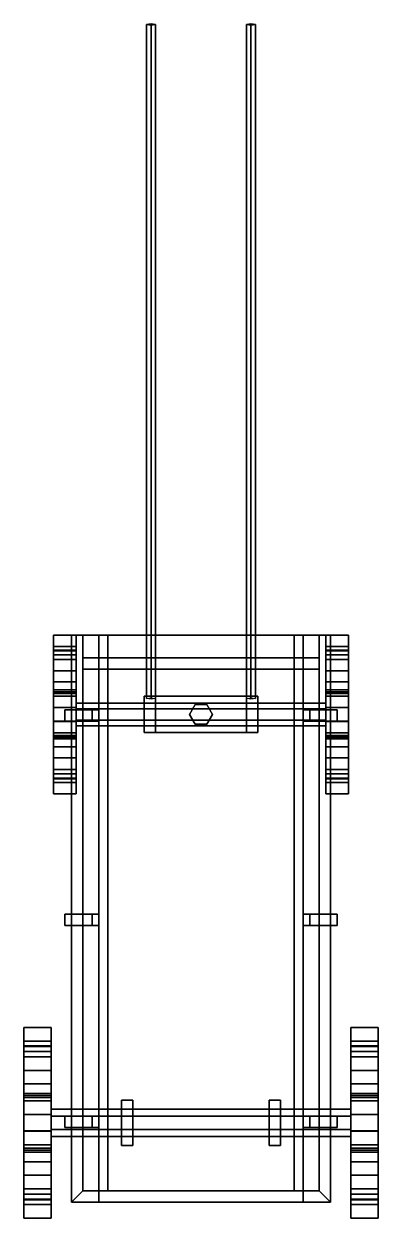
# Model space of a CAD drawing. Header units: millimetres. Extents: x -0.78 to 3, y -1.32 to 8.
# Drawn here: x -0.78 to 0.78, y -1.32 to 3.94 of the extents above; entities that cross this region are included whole.
import ezdxf

# ---------------------------------------------------------------- set-up
doc = ezdxf.new("R2010")
doc.units = ezdxf.units.MM
doc.layers.add('wheels', color=2, linetype='Continuous')

msp = doc.modelspace()

# ---------------------------------------------------------------- linework, layer by layer
for points in [[(-0.22, 3.9436, 0.0223), (-0.24, 3.9408, 0.0025), (-0.24, 0.97, 0.42), (-0.22, 0.9728, 0.4398)], [(-0.2, 3.9408, 0.0025), (-0.22, 3.938, -0.0173), (-0.24, 3.9408, 0.0025), (-0.22, 3.9436, 0.0223)], [(-0.24, 3.9408, 0.0025), (-0.22, 3.938, -0.0173), (-0.22, 0.9672, 0.4002), (-0.24, 0.97, 0.42)], [(-0.2, 3.9408, 0.0025), (-0.22, 3.9436, 0.0223), (-0.22, 0.9728, 0.4398), (-0.2, 0.97, 0.42)], [(-0.22, 3.938, -0.0173), (-0.2, 3.9408, 0.0025), (-0.2, 0.97, 0.42), (-0.22, 0.9672, 0.4002)], [(0.24, 3.9408, 0.0025), (0.22, 3.938, -0.0173), (0.2, 3.9408, 0.0025), (0.22, 3.9436, 0.0223)], [(0.22, 3.9436, 0.0223), (0.2, 3.9408, 0.0025), (0.2, 0.97, 0.42), (0.22, 0.9728, 0.4398)], [(0.2, 3.9408, 0.0025), (0.22, 3.938, -0.0173), (0.22, 0.9672, 0.4002), (0.2, 0.97, 0.42)], [(0.24, 3.9408, 0.0025), (0.22, 3.9436, 0.0223), (0.22, 0.9728, 0.4398), (0.24, 0.97, 0.42)], [(0.22, 3.938, -0.0173), (0.24, 3.9408, 0.0025), (0.24, 0.97, 0.42), (0.22, 0.9672, 0.4002)], [(-0.57, 1.25, 1), (-0.52, 1.25, 1), (-0.41, 1.25, 0.55), (-0.45, 1.25, 0.5)], [(-0.45, 1.25, 0.5), (-0.45, -1.25, 0.5), (-0.57, -1.25, 1), (-0.57, 1.25, 1)], [(-0.57, -1.25, 1), (-0.52, -1.2, 1), (-0.52, 1.25, 1), (-0.57, 1.25, 1)], [(-0.52, 1.25, 1), (-0.52, -1.2, 1), (-0.41, -1.2, 0.55), (-0.41, 1.25, 0.55)], [(0.41, 1.25, 0.55), (0.45, 1.25, 0.5), (-0.45, 1.25, 0.5), (-0.41, 1.25, 0.55)], [(0.45, 1.25, 0.5), (0.45, -1.25, 0.5), (-0.45, -1.25, 0.5), (-0.45, 1.25, 0.5)], [(-0.41, 1.25, 0.55), (-0.41, -1.2, 0.55), (0.41, -1.2, 0.55), (0.41, 1.25, 0.55)], [(0.52, 1.25, 1), (0.57, 1.25, 1), (0.45, 1.25, 0.5), (0.41, 1.25, 0.55)], [(0.41, 1.25, 0.55), (0.41, -1.2, 0.55), (0.52, -1.2, 1), (0.52, 1.25, 1)], [(0.57, 1.25, 1), (0.57, -1.25, 1), (0.45, -1.25, 0.5), (0.45, 1.25, 0.5)], [(0.52, -1.2, 1), (0.57, -1.25, 1), (0.57, 1.25, 1), (0.52, 1.25, 1)], [(-0.52, 1.15, 1), (-0.52, 1.1, 1), (0.52, 1.1, 1), (0.52, 1.15, 1)], [(0.52, 1.15, 1), (0.41, 1.15, 0.55), (-0.41, 1.15, 0.55), (-0.52, 1.15, 1)], [(-0.52, 1.1, 1), (-0.41, 1.1, 0.55), (0.41, 1.1, 0.55), (0.52, 1.1, 1)], [(-0.2, 0.98, 0.4), (-0.2, 0.98, 0.27), (-0.25, 0.98, 0.27), (-0.25, 0.98, 0.45)], [(-0.25, 0.98, 0.27), (-0.25, 0.82, 0.27), (-0.25, 0.82, 0.45), (-0.25, 0.98, 0.45)], [(-0.2, 0.98, 0.27), (-0.2, 0.82, 0.27), (-0.25, 0.82, 0.27), (-0.25, 0.98, 0.27)], [(-0.25, 0.82, 0.45), (0.25, 0.82, 0.45), (0.25, 0.98, 0.45), (-0.25, 0.98, 0.45)], [(-0.25, 0.98, 0.45), (0.25, 0.98, 0.45), (0.2, 0.98, 0.4), (-0.2, 0.98, 0.4)], [(-0.2, 0.82, 0.4), (-0.2, 0.82, 0.27), (-0.2, 0.98, 0.27), (-0.2, 0.98, 0.4)], [(0.2, 0.98, 0.4), (0.2, 0.82, 0.4), (-0.2, 0.82, 0.4), (-0.2, 0.98, 0.4)], [(0.2, 0.98, 0.27), (0.2, 0.82, 0.27), (0.2, 0.82, 0.4), (0.2, 0.98, 0.4)], [(0.25, 0.98, 0.45), (0.25, 0.98, 0.27), (0.2, 0.98, 0.27), (0.2, 0.98, 0.4)], [(0.25, 0.98, 0.27), (0.25, 0.82, 0.27), (0.2, 0.82, 0.27), (0.2, 0.98, 0.27)], [(0.25, 0.82, 0.45), (0.25, 0.82, 0.27), (0.25, 0.98, 0.27), (0.25, 0.98, 0.45)], [(-0.57, 0.92, 1), (-0.45, 0.92, 0.5), (-0.48, 0.92, 0.5), (-0.6, 0.92, 1)], [(-0.48, 0.92, 0.5), (-0.48, 0.87, 0.5), (-0.6, 0.87, 1), (-0.6, 0.92, 1)], [(-0.6, 0.92, 1), (-0.6, 0.87, 1), (-0.57, 0.87, 1), (-0.57, 0.92, 1)], [(-0.45, 0.92, 0.5), (-0.45, 0.87, 0.5), (-0.48, 0.87, 0.5), (-0.48, 0.92, 0.5)], [(-0.025, 0.9433, 0.45), (-0.05, 0.9, 0.45), (-0.05, 0.9, 0.5), (-0.025, 0.9433, 0.5)], [(-0.05, 0.9, 0.45), (-0.025, 0.8567, 0.45), (-0.025, 0.8567, 0.5), (-0.05, 0.9, 0.5)], [(0.025, 0.9433, 0.45), (-0.025, 0.9433, 0.45), (-0.025, 0.9433, 0.5), (0.025, 0.9433, 0.5)], [(0.05, 0.9, 0.45), (0.025, 0.9433, 0.45), (0.025, 0.9433, 0.5), (0.05, 0.9, 0.5)], [(0.025, 0.8567, 0.45), (0.05, 0.9, 0.45), (0.05, 0.9, 0.5), (0.025, 0.8567, 0.5)], [(0.6, 0.92, 1), (0.48, 0.92, 0.5), (0.45, 0.92, 0.5), (0.57, 0.92, 1)], [(0.48, 0.92, 0.5), (0.48, 0.87, 0.5), (0.45, 0.87, 0.5), (0.45, 0.92, 0.5)], [(0.6, 0.87, 1), (0.48, 0.87, 0.5), (0.48, 0.92, 0.5), (0.6, 0.92, 1)], [(0.57, 0.92, 1), (0.57, 0.87, 1), (0.6, 0.87, 1), (0.6, 0.92, 1)], [(-0.6, 0.87, 1), (-0.48, 0.87, 0.5), (-0.45, 0.87, 0.5), (-0.57, 0.87, 1)], [(-0.025, 0.8567, 0.45), (0.025, 0.8567, 0.45), (0.025, 0.8567, 0.5), (-0.025, 0.8567, 0.5)], [(0.57, 0.87, 1), (0.45, 0.87, 0.5), (0.48, 0.87, 0.5), (0.6, 0.87, 1)], [(-0.25, 0.82, 0.45), (-0.25, 0.82, 0.27), (-0.2, 0.82, 0.27), (-0.2, 0.82, 0.4)], [(-0.2, 0.82, 0.4), (0.2, 0.82, 0.4), (0.25, 0.82, 0.45), (-0.25, 0.82, 0.45)], [(0.2, 0.82, 0.4), (0.2, 0.82, 0.27), (0.25, 0.82, 0.27), (0.25, 0.82, 0.45)], [(-0.57, 0.02, 1), (-0.45, 0.02, 0.5), (-0.48, 0.02, 0.5), (-0.6, 0.02, 1)], [(-0.48, 0.02, 0.5), (-0.48, -0.03, 0.5), (-0.6, -0.03, 1), (-0.6, 0.02, 1)], [(-0.6, 0.02, 1), (-0.6, -0.03, 1), (-0.57, -0.03, 1), (-0.57, 0.02, 1)], [(-0.45, 0.02, 0.5), (-0.45, -0.03, 0.5), (-0.48, -0.03, 0.5), (-0.48, 0.02, 0.5)], [(0.6, 0.02, 1), (0.48, 0.02, 0.5), (0.45, 0.02, 0.5), (0.57, 0.02, 1)], [(0.48, 0.02, 0.5), (0.48, -0.03, 0.5), (0.45, -0.03, 0.5), (0.45, 0.02, 0.5)], [(0.6, -0.03, 1), (0.48, -0.03, 0.5), (0.48, 0.02, 0.5), (0.6, 0.02, 1)], [(0.57, 0.02, 1), (0.57, -0.03, 1), (0.6, -0.03, 1), (0.6, 0.02, 1)], [(-0.6, -0.03, 1), (-0.48, -0.03, 0.5), (-0.45, -0.03, 0.5), (-0.57, -0.03, 1)], [(0.57, -0.03, 1), (0.45, -0.03, 0.5), (0.48, -0.03, 0.5), (0.6, -0.03, 1)], [(-0.3, -0.8, 0.5), (-0.3, -0.8, 0.27), (-0.35, -0.8, 0.27), (-0.35, -0.8, 0.5)], [(-0.35, -0.8, 0.27), (-0.35, -1, 0.27), (-0.35, -1, 0.5), (-0.35, -0.8, 0.5)], [(-0.3, -0.8, 0.27), (-0.3, -1, 0.27), (-0.35, -1, 0.27), (-0.35, -0.8, 0.27)], [(-0.3, -1, 0.5), (-0.3, -1, 0.27), (-0.3, -0.8, 0.27), (-0.3, -0.8, 0.5)], [(0.35, -0.8, 0.5), (0.35, -0.8, 0.27), (0.3, -0.8, 0.27), (0.3, -0.8, 0.5)], [(0.3, -0.8, 0.27), (0.3, -1, 0.27), (0.3, -1, 0.5), (0.3, -0.8, 0.5)], [(0.35, -0.8, 0.27), (0.35, -1, 0.27), (0.3, -1, 0.27), (0.3, -0.8, 0.27)], [(0.35, -1, 0.5), (0.35, -1, 0.27), (0.35, -0.8, 0.27), (0.35, -0.8, 0.5)], [(-0.57, -0.87, 1), (-0.45, -0.87, 0.5), (-0.48, -0.87, 0.5), (-0.6, -0.87, 1)], [(-0.48, -0.87, 0.5), (-0.48, -0.92, 0.5), (-0.6, -0.92, 1), (-0.6, -0.87, 1)], [(-0.6, -0.87, 1), (-0.6, -0.92, 1), (-0.57, -0.92, 1), (-0.57, -0.87, 1)], [(-0.45, -0.87, 0.5), (-0.45, -0.92, 0.5), (-0.48, -0.92, 0.5), (-0.48, -0.87, 0.5)], [(0.6, -0.87, 1), (0.48, -0.87, 0.5), (0.45, -0.87, 0.5), (0.57, -0.87, 1)], [(0.48, -0.87, 0.5), (0.48, -0.92, 0.5), (0.45, -0.92, 0.5), (0.45, -0.87, 0.5)], [(0.6, -0.92, 1), (0.48, -0.92, 0.5), (0.48, -0.87, 0.5), (0.6, -0.87, 1)], [(0.57, -0.87, 1), (0.57, -0.92, 1), (0.6, -0.92, 1), (0.6, -0.87, 1)], [(-0.6, -0.92, 1), (-0.48, -0.92, 0.5), (-0.45, -0.92, 0.5), (-0.57, -0.92, 1)], [(0.57, -0.92, 1), (0.45, -0.92, 0.5), (0.48, -0.92, 0.5), (0.6, -0.92, 1)], [(-0.35, -1, 0.5), (-0.35, -1, 0.27), (-0.3, -1, 0.27), (-0.3, -1, 0.5)], [(0.3, -1, 0.5), (0.3, -1, 0.27), (0.35, -1, 0.27), (0.35, -1, 0.5)], [(-0.52, -1.2, 1), (-0.57, -1.25, 1), (0.57, -1.25, 1), (0.52, -1.2, 1)], [(0.52, -1.2, 1), (0.41, -1.2, 0.55), (-0.41, -1.2, 0.55), (-0.52, -1.2, 1)], [(-0.57, -1.25, 1), (-0.45, -1.25, 0.5), (0.45, -1.25, 0.5), (0.57, -1.25, 1)]]:
    msp.add_3dface(points)
at = {"layer": 'wheels'}
for points in [[(-0.55, 1.1832, 0.5457), (-0.55, 1.25, 0.34), (-0.65, 1.25, 0.34), (-0.65, 1.1832, 0.5457)], [(-0.55, 1.25, 0.34), (-0.55, 1.1832, 0.1343), (-0.65, 1.1832, 0.1343), (-0.65, 1.25, 0.34)], [(-0.65, 1.1832, 0.5457), (-0.65, 1.25, 0.34), (-0.65, 1.2, 0.34), (-0.65, 1.1427, 0.5163)], [(-0.65, 1.25, 0.34), (-0.65, 1.1832, 0.1343), (-0.65, 1.1427, 0.1637), (-0.65, 1.2, 0.34)], [(-0.55, 1.1832, 0.1343), (-0.55, 1.25, 0.34), (-0.55, 1.2, 0.34), (-0.55, 1.1427, 0.1637)], [(-0.55, 1.25, 0.34), (-0.55, 1.1832, 0.5457), (-0.55, 1.1427, 0.5163), (-0.55, 1.2, 0.34)], [(0.65, 1.25, 0.34), (0.65, 1.1832, 0.1343), (0.55, 1.1832, 0.1343), (0.55, 1.25, 0.34)], [(0.55, 1.25, 0.34), (0.55, 1.1832, 0.1343), (0.55, 1.1427, 0.1637), (0.55, 1.2, 0.34)], [(0.65, 1.1832, 0.5457), (0.65, 1.25, 0.34), (0.55, 1.25, 0.34), (0.55, 1.1832, 0.5457)], [(0.55, 1.1832, 0.5457), (0.55, 1.25, 0.34), (0.55, 1.2, 0.34), (0.55, 1.1427, 0.5163)], [(0.65, 1.1832, 0.1343), (0.65, 1.25, 0.34), (0.65, 1.2, 0.34), (0.65, 1.1427, 0.1637)], [(0.65, 1.25, 0.34), (0.65, 1.1832, 0.5457), (0.65, 1.1427, 0.5163), (0.65, 1.2, 0.34)], [(-0.55, 1.2, 0.34), (-0.55, 1.1427, 0.5163), (-0.65, 1.1427, 0.5163), (-0.65, 1.2, 0.34)], [(-0.55, 1.1427, 0.1637), (-0.55, 1.2, 0.34), (-0.65, 1.2, 0.34), (-0.65, 1.1427, 0.1637)], [(-0.55, 1.0082, 0.6729), (-0.55, 1.1832, 0.5457), (-0.65, 1.1832, 0.5457), (-0.65, 1.0082, 0.6729)], [(-0.55, 1.1832, 0.1343), (-0.55, 1.0082, 0.0071), (-0.65, 1.0082, 0.0071), (-0.65, 1.1832, 0.1343)], [(-0.65, 1.0082, 0.6729), (-0.65, 1.1832, 0.5457), (-0.65, 1.1427, 0.5163), (-0.65, 0.9927, 0.6253)], [(-0.65, 1.1832, 0.1343), (-0.65, 1.0082, 0.0071), (-0.65, 0.9927, 0.0547), (-0.65, 1.1427, 0.1637)], [(-0.55, 1.1806, 0.3996), (-0.55, 1, 0.34), (-0.65, 1, 0.34), (-0.65, 1.1806, 0.3996)], [(-0.65, 1, 0.34), (-0.65, 0.9809, 0.3988), (-0.65, 1.1621, 0.4567), (-0.65, 1.1806, 0.3996)], [(-0.65, 1.1806, 0.2804), (-0.65, 1, 0.34), (-0.55, 1, 0.34), (-0.55, 1.1806, 0.2804)], [(-0.65, 0.9809, 0.2812), (-0.65, 1, 0.34), (-0.65, 1.1806, 0.2804), (-0.65, 1.1621, 0.2233)], [(-0.65, 1.1621, 0.4567), (-0.65, 0.9809, 0.3988), (-0.55, 0.9809, 0.3988), (-0.55, 1.1621, 0.4567)], [(-0.55, 1.1621, 0.2233), (-0.55, 0.9809, 0.2812), (-0.65, 0.9809, 0.2812), (-0.65, 1.1621, 0.2233)], [(-0.55, 1.0082, 0.0071), (-0.55, 1.1832, 0.1343), (-0.55, 1.1427, 0.1637), (-0.55, 0.9927, 0.0547)], [(-0.55, 1.1832, 0.5457), (-0.55, 1.0082, 0.6729), (-0.55, 0.9927, 0.6253), (-0.55, 1.1427, 0.5163)], [(-0.55, 1, 0.34), (-0.55, 0.9809, 0.2812), (-0.55, 1.1621, 0.2233), (-0.55, 1.1806, 0.2804)], [(-0.55, 0.9809, 0.3988), (-0.55, 1, 0.34), (-0.55, 1.1806, 0.3996), (-0.55, 1.1621, 0.4567)], [(0.65, 1.1427, 0.1637), (0.65, 1.2, 0.34), (0.55, 1.2, 0.34), (0.55, 1.1427, 0.1637)], [(0.65, 1.2, 0.34), (0.65, 1.1427, 0.5163), (0.55, 1.1427, 0.5163), (0.55, 1.2, 0.34)], [(0.65, 1.1832, 0.1343), (0.65, 1.0082, 0.0071), (0.55, 1.0082, 0.0071), (0.55, 1.1832, 0.1343)], [(0.55, 1.1832, 0.1343), (0.55, 1.0082, 0.0071), (0.55, 0.9927, 0.0547), (0.55, 1.1427, 0.1637)], [(0.65, 1.0082, 0.6729), (0.65, 1.1832, 0.5457), (0.55, 1.1832, 0.5457), (0.55, 1.0082, 0.6729)], [(0.55, 1.0082, 0.6729), (0.55, 1.1832, 0.5457), (0.55, 1.1427, 0.5163), (0.55, 0.9927, 0.6253)], [(0.55, 0.9809, 0.2812), (0.55, 1, 0.34), (0.55, 1.1806, 0.2804), (0.55, 1.1621, 0.2233)], [(0.65, 1.1806, 0.3996), (0.65, 1, 0.34), (0.55, 1, 0.34), (0.55, 1.1806, 0.3996)], [(0.55, 1, 0.34), (0.55, 0.9809, 0.3988), (0.55, 1.1621, 0.4567), (0.55, 1.1806, 0.3996)], [(0.55, 1.1806, 0.2804), (0.55, 1, 0.34), (0.65, 1, 0.34), (0.65, 1.1806, 0.2804)], [(0.65, 1.1621, 0.2233), (0.65, 0.9809, 0.2812), (0.55, 0.9809, 0.2812), (0.55, 1.1621, 0.2233)], [(0.55, 1.1621, 0.4567), (0.55, 0.9809, 0.3988), (0.65, 0.9809, 0.3988), (0.65, 1.1621, 0.4567)], [(0.65, 1.0082, 0.0071), (0.65, 1.1832, 0.1343), (0.65, 1.1427, 0.1637), (0.65, 0.9927, 0.0547)], [(0.65, 1.1832, 0.5457), (0.65, 1.0082, 0.6729), (0.65, 0.9927, 0.6253), (0.65, 1.1427, 0.5163)], [(0.65, 1, 0.34), (0.65, 0.9809, 0.2812), (0.65, 1.1621, 0.2233), (0.65, 1.1806, 0.2804)], [(0.65, 0.9809, 0.3988), (0.65, 1, 0.34), (0.65, 1.1806, 0.3996), (0.65, 1.1621, 0.4567)], [(-0.55, 1.1427, 0.5163), (-0.55, 0.9927, 0.6253), (-0.65, 0.9927, 0.6253), (-0.65, 1.1427, 0.5163)], [(-0.55, 0.9927, 0.0547), (-0.55, 1.1427, 0.1637), (-0.65, 1.1427, 0.1637), (-0.65, 0.9927, 0.0547)], [(0.65, 0.9927, 0.0547), (0.65, 1.1427, 0.1637), (0.55, 1.1427, 0.1637), (0.55, 0.9927, 0.0547)], [(0.65, 1.1427, 0.5163), (0.65, 0.9927, 0.6253), (0.55, 0.9927, 0.6253), (0.55, 1.1427, 0.5163)], [(-0.55, 1.092, 0.5532), (-0.55, 0.9809, 0.3988), (-0.65, 0.9809, 0.3988), (-0.65, 1.092, 0.5532)], [(-0.65, 0.9809, 0.3988), (-0.65, 0.9309, 0.4351), (-0.65, 1.0434, 0.5885), (-0.65, 1.092, 0.5532)], [(-0.65, 1.092, 0.1268), (-0.65, 0.9809, 0.2812), (-0.55, 0.9809, 0.2812), (-0.55, 1.092, 0.1268)], [(-0.65, 0.9309, 0.2449), (-0.65, 0.9809, 0.2812), (-0.65, 1.092, 0.1268), (-0.65, 1.0434, 0.0915)], [(-0.55, 0.9809, 0.2812), (-0.55, 0.9309, 0.2449), (-0.55, 1.0434, 0.0915), (-0.55, 1.092, 0.1268)], [(-0.55, 0.9309, 0.4351), (-0.55, 0.9809, 0.3988), (-0.55, 1.092, 0.5532), (-0.55, 1.0434, 0.5885)], [(0.55, 1.092, 0.1268), (0.55, 0.9809, 0.2812), (0.65, 0.9809, 0.2812), (0.65, 1.092, 0.1268)], [(0.55, 0.9309, 0.2449), (0.55, 0.9809, 0.2812), (0.55, 1.092, 0.1268), (0.55, 1.0434, 0.0915)], [(0.65, 1.092, 0.5532), (0.65, 0.9809, 0.3988), (0.55, 0.9809, 0.3988), (0.55, 1.092, 0.5532)], [(0.55, 0.9809, 0.3988), (0.55, 0.9309, 0.4351), (0.55, 1.0434, 0.5885), (0.55, 1.092, 0.5532)], [(0.65, 0.9809, 0.2812), (0.65, 0.9309, 0.2449), (0.65, 1.0434, 0.0915), (0.65, 1.092, 0.1268)], [(0.65, 0.9309, 0.4351), (0.65, 0.9809, 0.3988), (0.65, 1.092, 0.5532), (0.65, 1.0434, 0.5885)], [(-0.65, 1.0434, 0.5885), (-0.65, 0.9309, 0.4351), (-0.55, 0.9309, 0.4351), (-0.55, 1.0434, 0.5885)], [(-0.55, 1.0434, 0.0915), (-0.55, 0.9309, 0.2449), (-0.65, 0.9309, 0.2449), (-0.65, 1.0434, 0.0915)], [(-0.55, 0.7918, 0.6729), (-0.55, 1.0082, 0.6729), (-0.65, 1.0082, 0.6729), (-0.65, 0.7918, 0.6729)], [(-0.55, 1.0082, 0.0071), (-0.55, 0.7918, 0.0071), (-0.65, 0.7918, 0.0071), (-0.65, 1.0082, 0.0071)], [(-0.65, 0.7918, 0.6729), (-0.65, 1.0082, 0.6729), (-0.65, 0.9927, 0.6253), (-0.65, 0.8073, 0.6253)], [(-0.65, 1.0082, 0.0071), (-0.65, 0.7918, 0.0071), (-0.65, 0.8073, 0.0547), (-0.65, 0.9927, 0.0547)], [(-0.55, 0.7918, 0.0071), (-0.55, 1.0082, 0.0071), (-0.55, 0.9927, 0.0547), (-0.55, 0.8073, 0.0547)], [(-0.55, 1.0082, 0.6729), (-0.55, 0.7918, 0.6729), (-0.55, 0.8073, 0.6253), (-0.55, 0.9927, 0.6253)], [(0.65, 1.0434, 0.0915), (0.65, 0.9309, 0.2449), (0.55, 0.9309, 0.2449), (0.55, 1.0434, 0.0915)], [(0.55, 1.0434, 0.5885), (0.55, 0.9309, 0.4351), (0.65, 0.9309, 0.4351), (0.65, 1.0434, 0.5885)], [(0.55, 1.0082, 0.0071), (0.55, 0.7918, 0.0071), (0.55, 0.8073, 0.0547), (0.55, 0.9927, 0.0547)], [(0.65, 1.0082, 0.0071), (0.65, 0.7918, 0.0071), (0.55, 0.7918, 0.0071), (0.55, 1.0082, 0.0071)], [(0.55, 0.7918, 0.6729), (0.55, 1.0082, 0.6729), (0.55, 0.9927, 0.6253), (0.55, 0.8073, 0.6253)], [(0.65, 0.7918, 0.6729), (0.65, 1.0082, 0.6729), (0.55, 1.0082, 0.6729), (0.55, 0.7918, 0.6729)], [(0.65, 0.7918, 0.0071), (0.65, 1.0082, 0.0071), (0.65, 0.9927, 0.0547), (0.65, 0.8073, 0.0547)], [(0.65, 1.0082, 0.6729), (0.65, 0.7918, 0.6729), (0.65, 0.8073, 0.6253), (0.65, 0.9927, 0.6253)], [(-0.65, 1, 0.34), (-0.65, 0.8691, 0.4351), (-0.65, 0.9309, 0.4351), (-0.65, 0.9809, 0.3988)], [(-0.65, 0.9809, 0.2812), (-0.65, 0.8191, 0.3988), (-0.65, 0.8691, 0.4351), (-0.65, 1, 0.34)], [(-0.55, 0.9927, 0.6253), (-0.55, 0.8073, 0.6253), (-0.65, 0.8073, 0.6253), (-0.65, 0.9927, 0.6253)], [(-0.55, 0.8073, 0.0547), (-0.55, 0.9927, 0.0547), (-0.65, 0.9927, 0.0547), (-0.65, 0.8073, 0.0547)], [(-0.65, 0.9309, 0.2449), (-0.65, 0.8, 0.34), (-0.65, 0.8191, 0.3988), (-0.65, 0.9809, 0.2812)], [(-0.55, 0.9309, 0.2449), (-0.55, 0.9809, 0.2812), (-0.55, 1, 0.34), (-0.55, 0.8691, 0.2449)], [(-0.55, 0.8691, 0.2449), (-0.55, 1, 0.34), (-0.55, 0.9809, 0.3988), (-0.55, 0.8191, 0.2812)], [(-0.55, 0.8191, 0.2812), (-0.55, 0.9809, 0.3988), (-0.55, 0.9309, 0.4351), (-0.55, 0.8, 0.34)], [(0.55, 0.925, 0.3833), (0.55, 0.95, 0.34), (-0.55, 0.95, 0.34), (-0.55, 0.925, 0.3833)], [(0.55, 0.95, 0.34), (0.55, 0.925, 0.2967), (-0.55, 0.925, 0.2967), (-0.55, 0.95, 0.34)], [(0.55, 0.9809, 0.2812), (0.55, 0.8191, 0.3988), (0.55, 0.8691, 0.4351), (0.55, 1, 0.34)], [(0.55, 1, 0.34), (0.55, 0.8691, 0.4351), (0.55, 0.9309, 0.4351), (0.55, 0.9809, 0.3988)], [(0.65, 0.8073, 0.0547), (0.65, 0.9927, 0.0547), (0.55, 0.9927, 0.0547), (0.55, 0.8073, 0.0547)], [(0.65, 0.9927, 0.6253), (0.65, 0.8073, 0.6253), (0.55, 0.8073, 0.6253), (0.55, 0.9927, 0.6253)], [(0.55, 0.9309, 0.2449), (0.55, 0.8, 0.34), (0.55, 0.8191, 0.3988), (0.55, 0.9809, 0.2812)], [(0.65, 0.9309, 0.2449), (0.65, 0.9809, 0.2812), (0.65, 1, 0.34), (0.65, 0.8691, 0.2449)], [(0.65, 0.8691, 0.2449), (0.65, 1, 0.34), (0.65, 0.9809, 0.3988), (0.65, 0.8191, 0.2812)], [(0.65, 0.8191, 0.2812), (0.65, 0.9809, 0.3988), (0.65, 0.9309, 0.4351), (0.65, 0.8, 0.34)], [(-0.65, 0.9309, 0.4351), (-0.65, 0.8691, 0.4351), (-0.65, 0.87, 0.6253), (-0.65, 0.93, 0.6253)], [(-0.55, 0.93, 0.6253), (-0.55, 0.9309, 0.4351), (-0.65, 0.9309, 0.4351), (-0.65, 0.93, 0.6253)], [(-0.65, 0.93, 0.0547), (-0.65, 0.9309, 0.2449), (-0.55, 0.9309, 0.2449), (-0.55, 0.93, 0.0547)], [(-0.65, 0.8691, 0.2449), (-0.65, 0.9309, 0.2449), (-0.65, 0.93, 0.0547), (-0.65, 0.87, 0.0547)], [(-0.65, 0.8691, 0.2449), (-0.65, 0.8191, 0.2812), (-0.65, 0.8, 0.34), (-0.65, 0.9309, 0.2449)], [(-0.55, 0.9309, 0.2449), (-0.55, 0.8691, 0.2449), (-0.55, 0.87, 0.0547), (-0.55, 0.93, 0.0547)], [(-0.55, 0.8691, 0.4351), (-0.55, 0.9309, 0.4351), (-0.55, 0.93, 0.6253), (-0.55, 0.87, 0.6253)], [(-0.55, 0.8, 0.34), (-0.55, 0.9309, 0.4351), (-0.55, 0.8691, 0.4351), (-0.55, 0.8191, 0.3988)], [(0.55, 0.875, 0.3833), (0.55, 0.925, 0.3833), (-0.55, 0.925, 0.3833), (-0.55, 0.875, 0.3833)], [(0.55, 0.925, 0.2967), (0.55, 0.875, 0.2967), (-0.55, 0.875, 0.2967), (-0.55, 0.925, 0.2967)], [(0.55, 0.8691, 0.2449), (0.55, 0.8191, 0.2812), (0.55, 0.8, 0.34), (0.55, 0.9309, 0.2449)], [(0.55, 0.93, 0.0547), (0.55, 0.9309, 0.2449), (0.65, 0.9309, 0.2449), (0.65, 0.93, 0.0547)], [(0.55, 0.8691, 0.2449), (0.55, 0.9309, 0.2449), (0.55, 0.93, 0.0547), (0.55, 0.87, 0.0547)], [(0.55, 0.9309, 0.4351), (0.55, 0.8691, 0.4351), (0.55, 0.87, 0.6253), (0.55, 0.93, 0.6253)], [(0.65, 0.93, 0.6253), (0.65, 0.9309, 0.4351), (0.55, 0.9309, 0.4351), (0.55, 0.93, 0.6253)], [(0.65, 0.9309, 0.2449), (0.65, 0.8691, 0.2449), (0.65, 0.87, 0.0547), (0.65, 0.93, 0.0547)], [(0.65, 0.8691, 0.4351), (0.65, 0.9309, 0.4351), (0.65, 0.93, 0.6253), (0.65, 0.87, 0.6253)], [(0.65, 0.8, 0.34), (0.65, 0.9309, 0.4351), (0.65, 0.8691, 0.4351), (0.65, 0.8191, 0.3988)], [(-0.65, 0.87, 0.6253), (-0.65, 0.8691, 0.4351), (-0.55, 0.8691, 0.4351), (-0.55, 0.87, 0.6253)], [(-0.55, 0.87, 0.0547), (-0.55, 0.8691, 0.2449), (-0.65, 0.8691, 0.2449), (-0.65, 0.87, 0.0547)], [(-0.65, 0.7566, 0.0915), (-0.65, 0.8691, 0.2449), (-0.55, 0.8691, 0.2449), (-0.55, 0.7566, 0.0915)], [(-0.65, 0.8191, 0.2812), (-0.65, 0.8691, 0.2449), (-0.65, 0.7566, 0.0915), (-0.65, 0.708, 0.1268)], [(-0.55, 0.7566, 0.5885), (-0.55, 0.8691, 0.4351), (-0.65, 0.8691, 0.4351), (-0.65, 0.7566, 0.5885)], [(-0.65, 0.8691, 0.4351), (-0.65, 0.8191, 0.3988), (-0.65, 0.708, 0.5532), (-0.65, 0.7566, 0.5885)], [(0.55, 0.85, 0.34), (0.55, 0.875, 0.3833), (-0.55, 0.875, 0.3833), (-0.55, 0.85, 0.34)], [(0.55, 0.875, 0.2967), (0.55, 0.85, 0.34), (-0.55, 0.85, 0.34), (-0.55, 0.875, 0.2967)], [(-0.55, 0.8691, 0.2449), (-0.55, 0.8191, 0.2812), (-0.55, 0.708, 0.1268), (-0.55, 0.7566, 0.0915)], [(-0.55, 0.8191, 0.3988), (-0.55, 0.8691, 0.4351), (-0.55, 0.7566, 0.5885), (-0.55, 0.708, 0.5532)], [(0.65, 0.87, 0.0547), (0.65, 0.8691, 0.2449), (0.55, 0.8691, 0.2449), (0.55, 0.87, 0.0547)], [(0.55, 0.87, 0.6253), (0.55, 0.8691, 0.4351), (0.65, 0.8691, 0.4351), (0.65, 0.87, 0.6253)], [(0.55, 0.8191, 0.2812), (0.55, 0.8691, 0.2449), (0.55, 0.7566, 0.0915), (0.55, 0.708, 0.1268)], [(0.55, 0.7566, 0.0915), (0.55, 0.8691, 0.2449), (0.65, 0.8691, 0.2449), (0.65, 0.7566, 0.0915)], [(0.65, 0.7566, 0.5885), (0.65, 0.8691, 0.4351), (0.55, 0.8691, 0.4351), (0.55, 0.7566, 0.5885)], [(0.55, 0.8691, 0.4351), (0.55, 0.8191, 0.3988), (0.55, 0.708, 0.5532), (0.55, 0.7566, 0.5885)], [(0.65, 0.8691, 0.2449), (0.65, 0.8191, 0.2812), (0.65, 0.708, 0.1268), (0.65, 0.7566, 0.0915)], [(0.65, 0.8191, 0.3988), (0.65, 0.8691, 0.4351), (0.65, 0.7566, 0.5885), (0.65, 0.708, 0.5532)], [(-0.55, 0.708, 0.1268), (-0.55, 0.8191, 0.2812), (-0.65, 0.8191, 0.2812), (-0.65, 0.708, 0.1268)], [(-0.65, 0.6379, 0.2233), (-0.65, 0.8191, 0.2812), (-0.55, 0.8191, 0.2812), (-0.55, 0.6379, 0.2233)], [(-0.65, 0.8, 0.34), (-0.65, 0.8191, 0.2812), (-0.65, 0.6379, 0.2233), (-0.65, 0.6194, 0.2804)], [(-0.55, 0.6379, 0.4567), (-0.55, 0.8191, 0.3988), (-0.65, 0.8191, 0.3988), (-0.65, 0.6379, 0.4567)], [(-0.65, 0.8191, 0.3988), (-0.65, 0.8, 0.34), (-0.65, 0.6194, 0.3996), (-0.65, 0.6379, 0.4567)], [(-0.65, 0.708, 0.5532), (-0.65, 0.8191, 0.3988), (-0.55, 0.8191, 0.3988), (-0.55, 0.708, 0.5532)], [(-0.55, 0.8073, 0.6253), (-0.55, 0.6573, 0.5163), (-0.65, 0.6573, 0.5163), (-0.65, 0.8073, 0.6253)], [(-0.55, 0.6573, 0.1637), (-0.55, 0.8073, 0.0547), (-0.65, 0.8073, 0.0547), (-0.65, 0.6573, 0.1637)], [(-0.65, 0.7918, 0.0071), (-0.65, 0.6168, 0.1343), (-0.65, 0.6573, 0.1637), (-0.65, 0.8073, 0.0547)], [(-0.65, 0.6168, 0.5457), (-0.65, 0.7918, 0.6729), (-0.65, 0.8073, 0.6253), (-0.65, 0.6573, 0.5163)], [(-0.55, 0.6194, 0.2804), (-0.55, 0.8, 0.34), (-0.65, 0.8, 0.34), (-0.65, 0.6194, 0.2804)], [(-0.65, 0.6194, 0.3996), (-0.65, 0.8, 0.34), (-0.55, 0.8, 0.34), (-0.55, 0.6194, 0.3996)], [(-0.55, 0.6168, 0.5457), (-0.55, 0.7918, 0.6729), (-0.65, 0.7918, 0.6729), (-0.65, 0.6168, 0.5457)], [(-0.55, 0.7918, 0.0071), (-0.55, 0.6168, 0.1343), (-0.65, 0.6168, 0.1343), (-0.65, 0.7918, 0.0071)], [(-0.55, 0.8191, 0.2812), (-0.55, 0.8, 0.34), (-0.55, 0.6194, 0.2804), (-0.55, 0.6379, 0.2233)], [(-0.55, 0.8, 0.34), (-0.55, 0.8191, 0.3988), (-0.55, 0.6379, 0.4567), (-0.55, 0.6194, 0.3996)], [(-0.55, 0.6168, 0.1343), (-0.55, 0.7918, 0.0071), (-0.55, 0.8073, 0.0547), (-0.55, 0.6573, 0.1637)], [(-0.55, 0.7918, 0.6729), (-0.55, 0.6168, 0.5457), (-0.55, 0.6573, 0.5163), (-0.55, 0.8073, 0.6253)], [(0.65, 0.708, 0.1268), (0.65, 0.8191, 0.2812), (0.55, 0.8191, 0.2812), (0.55, 0.708, 0.1268)], [(0.55, 0.6379, 0.2233), (0.55, 0.8191, 0.2812), (0.65, 0.8191, 0.2812), (0.65, 0.6379, 0.2233)], [(0.55, 0.8, 0.34), (0.55, 0.8191, 0.2812), (0.55, 0.6379, 0.2233), (0.55, 0.6194, 0.2804)], [(0.55, 0.708, 0.5532), (0.55, 0.8191, 0.3988), (0.65, 0.8191, 0.3988), (0.65, 0.708, 0.5532)], [(0.55, 0.8191, 0.3988), (0.55, 0.8, 0.34), (0.55, 0.6194, 0.3996), (0.55, 0.6379, 0.4567)], [(0.65, 0.6379, 0.4567), (0.65, 0.8191, 0.3988), (0.55, 0.8191, 0.3988), (0.55, 0.6379, 0.4567)], [(0.55, 0.7918, 0.0071), (0.55, 0.6168, 0.1343), (0.55, 0.6573, 0.1637), (0.55, 0.8073, 0.0547)], [(0.65, 0.6573, 0.1637), (0.65, 0.8073, 0.0547), (0.55, 0.8073, 0.0547), (0.55, 0.6573, 0.1637)], [(0.65, 0.8073, 0.6253), (0.65, 0.6573, 0.5163), (0.55, 0.6573, 0.5163), (0.55, 0.8073, 0.6253)], [(0.55, 0.6168, 0.5457), (0.55, 0.7918, 0.6729), (0.55, 0.8073, 0.6253), (0.55, 0.6573, 0.5163)], [(0.55, 0.6194, 0.3996), (0.55, 0.8, 0.34), (0.65, 0.8, 0.34), (0.65, 0.6194, 0.3996)], [(0.65, 0.6194, 0.2804), (0.65, 0.8, 0.34), (0.55, 0.8, 0.34), (0.55, 0.6194, 0.2804)], [(0.65, 0.7918, 0.0071), (0.65, 0.6168, 0.1343), (0.55, 0.6168, 0.1343), (0.55, 0.7918, 0.0071)], [(0.65, 0.6168, 0.5457), (0.65, 0.7918, 0.6729), (0.55, 0.7918, 0.6729), (0.55, 0.6168, 0.5457)], [(0.65, 0.8191, 0.2812), (0.65, 0.8, 0.34), (0.65, 0.6194, 0.2804), (0.65, 0.6379, 0.2233)], [(0.65, 0.8, 0.34), (0.65, 0.8191, 0.3988), (0.65, 0.6379, 0.4567), (0.65, 0.6194, 0.3996)], [(0.65, 0.6168, 0.1343), (0.65, 0.7918, 0.0071), (0.65, 0.8073, 0.0547), (0.65, 0.6573, 0.1637)], [(0.65, 0.7918, 0.6729), (0.65, 0.6168, 0.5457), (0.65, 0.6573, 0.5163), (0.65, 0.8073, 0.6253)], [(-0.55, 0.6573, 0.5163), (-0.55, 0.6, 0.34), (-0.65, 0.6, 0.34), (-0.65, 0.6573, 0.5163)], [(-0.55, 0.6, 0.34), (-0.55, 0.6573, 0.1637), (-0.65, 0.6573, 0.1637), (-0.65, 0.6, 0.34)], [(-0.65, 0.6168, 0.1343), (-0.65, 0.55, 0.34), (-0.65, 0.6, 0.34), (-0.65, 0.6573, 0.1637)], [(-0.65, 0.55, 0.34), (-0.65, 0.6168, 0.5457), (-0.65, 0.6573, 0.5163), (-0.65, 0.6, 0.34)], [(-0.55, 0.55, 0.34), (-0.55, 0.6168, 0.1343), (-0.55, 0.6573, 0.1637), (-0.55, 0.6, 0.34)], [(-0.55, 0.6168, 0.5457), (-0.55, 0.55, 0.34), (-0.55, 0.6, 0.34), (-0.55, 0.6573, 0.5163)], [(0.65, 0.6, 0.34), (0.65, 0.6573, 0.1637), (0.55, 0.6573, 0.1637), (0.55, 0.6, 0.34)], [(0.55, 0.6168, 0.1343), (0.55, 0.55, 0.34), (0.55, 0.6, 0.34), (0.55, 0.6573, 0.1637)], [(0.65, 0.6573, 0.5163), (0.65, 0.6, 0.34), (0.55, 0.6, 0.34), (0.55, 0.6573, 0.5163)], [(0.55, 0.55, 0.34), (0.55, 0.6168, 0.5457), (0.55, 0.6573, 0.5163), (0.55, 0.6, 0.34)], [(0.65, 0.55, 0.34), (0.65, 0.6168, 0.1343), (0.65, 0.6573, 0.1637), (0.65, 0.6, 0.34)], [(0.65, 0.6168, 0.5457), (0.65, 0.55, 0.34), (0.65, 0.6, 0.34), (0.65, 0.6573, 0.5163)], [(-0.55, 0.55, 0.34), (-0.55, 0.6168, 0.5457), (-0.65, 0.6168, 0.5457), (-0.65, 0.55, 0.34)], [(-0.55, 0.6168, 0.1343), (-0.55, 0.55, 0.34), (-0.65, 0.55, 0.34), (-0.65, 0.6168, 0.1343)], [(0.65, 0.6168, 0.1343), (0.65, 0.55, 0.34), (0.55, 0.55, 0.34), (0.55, 0.6168, 0.1343)], [(0.65, 0.55, 0.34), (0.65, 0.6168, 0.5457), (0.55, 0.6168, 0.5457), (0.55, 0.55, 0.34)], [(-0.66, -0.5602, 0.6469), (-0.66, -0.48, 0.4), (-0.78, -0.48, 0.4), (-0.78, -0.5602, 0.6469)], [(-0.78, -0.5602, 0.6469), (-0.78, -0.48, 0.4), (-0.78, -0.54, 0.4), (-0.78, -0.6088, 0.6116)], [(-0.66, -0.48, 0.4), (-0.66, -0.5602, 0.1531), (-0.78, -0.5602, 0.1531), (-0.78, -0.48, 0.4)], [(-0.78, -0.48, 0.4), (-0.78, -0.5602, 0.1531), (-0.78, -0.6088, 0.1884), (-0.78, -0.54, 0.4)], [(-0.66, -0.48, 0.4), (-0.66, -0.5602, 0.6469), (-0.66, -0.6088, 0.6116), (-0.66, -0.54, 0.4)], [(-0.66, -0.5602, 0.1531), (-0.66, -0.48, 0.4), (-0.66, -0.54, 0.4), (-0.66, -0.6088, 0.1884)], [(0.66, -0.5602, 0.6469), (0.66, -0.48, 0.4), (0.66, -0.54, 0.4), (0.66, -0.6088, 0.6116)], [(0.78, -0.5602, 0.6469), (0.78, -0.48, 0.4), (0.66, -0.48, 0.4), (0.66, -0.5602, 0.6469)], [(0.66, -0.48, 0.4), (0.66, -0.5602, 0.1531), (0.66, -0.6088, 0.1884), (0.66, -0.54, 0.4)], [(0.78, -0.48, 0.4), (0.78, -0.5602, 0.1531), (0.66, -0.5602, 0.1531), (0.66, -0.48, 0.4)], [(0.78, -0.48, 0.4), (0.78, -0.5602, 0.6469), (0.78, -0.6088, 0.6116), (0.78, -0.54, 0.4)], [(0.78, -0.5602, 0.1531), (0.78, -0.48, 0.4), (0.78, -0.54, 0.4), (0.78, -0.6088, 0.1884)], [(-0.66, -0.54, 0.4), (-0.66, -0.6088, 0.6116), (-0.78, -0.6088, 0.6116), (-0.78, -0.54, 0.4)], [(-0.66, -0.6088, 0.1884), (-0.66, -0.54, 0.4), (-0.78, -0.54, 0.4), (-0.78, -0.6088, 0.1884)], [(-0.66, -0.5602, 0.1531), (-0.66, -0.7702, 0.0006), (-0.78, -0.7702, 0.0006), (-0.78, -0.5602, 0.1531)], [(-0.78, -0.5602, 0.1531), (-0.78, -0.7702, 0.0006), (-0.78, -0.7888, 0.0576), (-0.78, -0.6088, 0.1884)], [(-0.66, -0.7702, 0.7994), (-0.66, -0.5602, 0.6469), (-0.78, -0.5602, 0.6469), (-0.78, -0.7702, 0.7994)], [(-0.78, -0.7702, 0.7994), (-0.78, -0.5602, 0.6469), (-0.78, -0.6088, 0.6116), (-0.78, -0.7888, 0.7424)], [(-0.66, -0.5632, 0.4715), (-0.66, -0.78, 0.4), (-0.78, -0.78, 0.4), (-0.78, -0.5632, 0.4715)], [(-0.78, -0.78, 0.4), (-0.78, -0.8029, 0.4705), (-0.78, -0.5855, 0.5401), (-0.78, -0.5632, 0.4715)], [(-0.78, -0.8029, 0.3295), (-0.78, -0.78, 0.4), (-0.78, -0.5632, 0.3285), (-0.78, -0.5855, 0.2599)], [(-0.78, -0.5632, 0.3285), (-0.78, -0.78, 0.4), (-0.66, -0.78, 0.4), (-0.66, -0.5632, 0.3285)], [(-0.66, -0.7702, 0.0006), (-0.66, -0.5602, 0.1531), (-0.66, -0.6088, 0.1884), (-0.66, -0.7888, 0.0576)], [(-0.66, -0.5602, 0.6469), (-0.66, -0.7702, 0.7994), (-0.66, -0.7888, 0.7424), (-0.66, -0.6088, 0.6116)], [(-0.66, -0.8029, 0.4705), (-0.66, -0.78, 0.4), (-0.66, -0.5632, 0.4715), (-0.66, -0.5855, 0.5401)], [(-0.66, -0.78, 0.4), (-0.66, -0.8029, 0.3295), (-0.66, -0.5855, 0.2599), (-0.66, -0.5632, 0.3285)], [(0.78, -0.54, 0.4), (0.78, -0.6088, 0.6116), (0.66, -0.6088, 0.6116), (0.66, -0.54, 0.4)], [(0.78, -0.6088, 0.1884), (0.78, -0.54, 0.4), (0.66, -0.54, 0.4), (0.66, -0.6088, 0.1884)], [(0.66, -0.5602, 0.1531), (0.66, -0.7702, 0.0006), (0.66, -0.7888, 0.0576), (0.66, -0.6088, 0.1884)], [(0.78, -0.5602, 0.1531), (0.78, -0.7702, 0.0006), (0.66, -0.7702, 0.0006), (0.66, -0.5602, 0.1531)], [(0.78, -0.7702, 0.7994), (0.78, -0.5602, 0.6469), (0.66, -0.5602, 0.6469), (0.66, -0.7702, 0.7994)], [(0.66, -0.7702, 0.7994), (0.66, -0.5602, 0.6469), (0.66, -0.6088, 0.6116), (0.66, -0.7888, 0.7424)], [(0.78, -0.5632, 0.4715), (0.78, -0.78, 0.4), (0.66, -0.78, 0.4), (0.66, -0.5632, 0.4715)], [(0.66, -0.78, 0.4), (0.66, -0.8029, 0.4705), (0.66, -0.5855, 0.5401), (0.66, -0.5632, 0.4715)], [(0.66, -0.8029, 0.3295), (0.66, -0.78, 0.4), (0.66, -0.5632, 0.3285), (0.66, -0.5855, 0.2599)], [(0.66, -0.5632, 0.3285), (0.66, -0.78, 0.4), (0.78, -0.78, 0.4), (0.78, -0.5632, 0.3285)], [(0.78, -0.7702, 0.0006), (0.78, -0.5602, 0.1531), (0.78, -0.6088, 0.1884), (0.78, -0.7888, 0.0576)], [(0.78, -0.5602, 0.6469), (0.78, -0.7702, 0.7994), (0.78, -0.7888, 0.7424), (0.78, -0.6088, 0.6116)], [(0.78, -0.8029, 0.4705), (0.78, -0.78, 0.4), (0.78, -0.5632, 0.4715), (0.78, -0.5855, 0.5401)], [(0.78, -0.78, 0.4), (0.78, -0.8029, 0.3295), (0.78, -0.5855, 0.2599), (0.78, -0.5632, 0.3285)], [(-0.66, -0.5855, 0.2599), (-0.66, -0.8029, 0.3295), (-0.78, -0.8029, 0.3295), (-0.78, -0.5855, 0.2599)], [(-0.78, -0.5855, 0.5401), (-0.78, -0.8029, 0.4705), (-0.66, -0.8029, 0.4705), (-0.66, -0.5855, 0.5401)], [(-0.66, -0.7888, 0.0576), (-0.66, -0.6088, 0.1884), (-0.78, -0.6088, 0.1884), (-0.78, -0.7888, 0.0576)], [(-0.66, -0.6088, 0.6116), (-0.66, -0.7888, 0.7424), (-0.78, -0.7888, 0.7424), (-0.78, -0.6088, 0.6116)], [(0.78, -0.5855, 0.2599), (0.78, -0.8029, 0.3295), (0.66, -0.8029, 0.3295), (0.66, -0.5855, 0.2599)], [(0.66, -0.5855, 0.5401), (0.66, -0.8029, 0.4705), (0.78, -0.8029, 0.4705), (0.78, -0.5855, 0.5401)], [(0.78, -0.7888, 0.0576), (0.78, -0.6088, 0.1884), (0.66, -0.6088, 0.1884), (0.66, -0.7888, 0.0576)], [(0.78, -0.6088, 0.6116), (0.78, -0.7888, 0.7424), (0.66, -0.7888, 0.7424), (0.66, -0.6088, 0.6116)], [(-0.66, -0.6696, 0.6558), (-0.66, -0.8029, 0.4705), (-0.78, -0.8029, 0.4705), (-0.78, -0.6696, 0.6558)], [(-0.78, -0.8029, 0.4705), (-0.78, -0.8629, 0.5141), (-0.78, -0.7279, 0.6982), (-0.78, -0.6696, 0.6558)], [(-0.78, -0.6696, 0.1442), (-0.78, -0.8029, 0.3295), (-0.66, -0.8029, 0.3295), (-0.66, -0.6696, 0.1442)], [(-0.78, -0.8629, 0.2859), (-0.78, -0.8029, 0.3295), (-0.78, -0.6696, 0.1442), (-0.78, -0.7279, 0.1018)], [(-0.66, -0.8629, 0.5141), (-0.66, -0.8029, 0.4705), (-0.66, -0.6696, 0.6558), (-0.66, -0.7279, 0.6982)], [(-0.66, -0.8029, 0.3295), (-0.66, -0.8629, 0.2859), (-0.66, -0.7279, 0.1018), (-0.66, -0.6696, 0.1442)], [(0.66, -0.8029, 0.4705), (0.66, -0.8629, 0.5141), (0.66, -0.7279, 0.6982), (0.66, -0.6696, 0.6558)], [(0.78, -0.6696, 0.6558), (0.78, -0.8029, 0.4705), (0.66, -0.8029, 0.4705), (0.66, -0.6696, 0.6558)], [(0.66, -0.6696, 0.1442), (0.66, -0.8029, 0.3295), (0.78, -0.8029, 0.3295), (0.78, -0.6696, 0.1442)], [(0.66, -0.8629, 0.2859), (0.66, -0.8029, 0.3295), (0.66, -0.6696, 0.1442), (0.66, -0.7279, 0.1018)], [(0.78, -0.8629, 0.5141), (0.78, -0.8029, 0.4705), (0.78, -0.6696, 0.6558), (0.78, -0.7279, 0.6982)], [(0.78, -0.8029, 0.3295), (0.78, -0.8629, 0.2859), (0.78, -0.7279, 0.1018), (0.78, -0.6696, 0.1442)], [(-0.78, -0.7279, 0.6982), (-0.78, -0.8629, 0.5141), (-0.66, -0.8629, 0.5141), (-0.66, -0.7279, 0.6982)], [(-0.66, -0.7279, 0.1018), (-0.66, -0.8629, 0.2859), (-0.78, -0.8629, 0.2859), (-0.78, -0.7279, 0.1018)], [(0.66, -0.7279, 0.6982), (0.66, -0.8629, 0.5141), (0.78, -0.8629, 0.5141), (0.78, -0.7279, 0.6982)], [(0.78, -0.7279, 0.1018), (0.78, -0.8629, 0.2859), (0.66, -0.8629, 0.2859), (0.66, -0.7279, 0.1018)], [(-0.78, -0.7702, 0.0006), (-0.78, -1.0298, 0.0006), (-0.78, -1.0112, 0.0576), (-0.78, -0.7888, 0.0576)], [(-0.66, -0.7702, 0.0006), (-0.66, -1.0298, 0.0006), (-0.78, -1.0298, 0.0006), (-0.78, -0.7702, 0.0006)], [(-0.78, -1.0298, 0.7994), (-0.78, -0.7702, 0.7994), (-0.78, -0.7888, 0.7424), (-0.78, -1.0112, 0.7424)], [(-0.66, -1.0298, 0.7994), (-0.66, -0.7702, 0.7994), (-0.78, -0.7702, 0.7994), (-0.78, -1.0298, 0.7994)], [(-0.78, -0.78, 0.4), (-0.78, -0.9371, 0.5141), (-0.78, -0.8629, 0.5141), (-0.78, -0.8029, 0.4705)], [(-0.78, -0.8029, 0.3295), (-0.78, -0.9971, 0.4705), (-0.78, -0.9371, 0.5141), (-0.78, -0.78, 0.4)], [(-0.66, -1.0112, 0.0576), (-0.66, -0.7888, 0.0576), (-0.78, -0.7888, 0.0576), (-0.78, -1.0112, 0.0576)], [(-0.66, -0.7888, 0.7424), (-0.66, -1.0112, 0.7424), (-0.78, -1.0112, 0.7424), (-0.78, -0.7888, 0.7424)], [(-0.66, -1.0298, 0.0006), (-0.66, -0.7702, 0.0006), (-0.66, -0.7888, 0.0576), (-0.66, -1.0112, 0.0576)], [(-0.66, -0.7702, 0.7994), (-0.66, -1.0298, 0.7994), (-0.66, -1.0112, 0.7424), (-0.66, -0.7888, 0.7424)], [(-0.66, -0.9371, 0.2859), (-0.66, -0.78, 0.4), (-0.66, -0.8029, 0.4705), (-0.66, -0.9971, 0.3295)], [(-0.66, -0.8629, 0.2859), (-0.66, -0.8029, 0.3295), (-0.66, -0.78, 0.4), (-0.66, -0.9371, 0.2859)], [(0.66, -0.7702, 0.0006), (0.66, -1.0298, 0.0006), (0.66, -1.0112, 0.0576), (0.66, -0.7888, 0.0576)], [(0.78, -0.7702, 0.0006), (0.78, -1.0298, 0.0006), (0.66, -1.0298, 0.0006), (0.66, -0.7702, 0.0006)], [(0.66, -1.0298, 0.7994), (0.66, -0.7702, 0.7994), (0.66, -0.7888, 0.7424), (0.66, -1.0112, 0.7424)], [(0.78, -1.0298, 0.7994), (0.78, -0.7702, 0.7994), (0.66, -0.7702, 0.7994), (0.66, -1.0298, 0.7994)], [(0.66, -0.78, 0.4), (0.66, -0.9371, 0.5141), (0.66, -0.8629, 0.5141), (0.66, -0.8029, 0.4705)], [(0.66, -0.8029, 0.3295), (0.66, -0.9971, 0.4705), (0.66, -0.9371, 0.5141), (0.66, -0.78, 0.4)], [(0.78, -1.0112, 0.0576), (0.78, -0.7888, 0.0576), (0.66, -0.7888, 0.0576), (0.66, -1.0112, 0.0576)], [(0.78, -0.7888, 0.7424), (0.78, -1.0112, 0.7424), (0.66, -1.0112, 0.7424), (0.66, -0.7888, 0.7424)], [(0.78, -1.0298, 0.0006), (0.78, -0.7702, 0.0006), (0.78, -0.7888, 0.0576), (0.78, -1.0112, 0.0576)], [(0.78, -0.7702, 0.7994), (0.78, -1.0298, 0.7994), (0.78, -1.0112, 0.7424), (0.78, -0.7888, 0.7424)], [(0.78, -0.9371, 0.2859), (0.78, -0.78, 0.4), (0.78, -0.8029, 0.4705), (0.78, -0.9971, 0.3295)], [(0.78, -0.8629, 0.2859), (0.78, -0.8029, 0.3295), (0.78, -0.78, 0.4), (0.78, -0.9371, 0.2859)], [(-0.78, -0.8629, 0.2859), (-0.78, -1.02, 0.4), (-0.78, -0.9971, 0.4705), (-0.78, -0.8029, 0.3295)], [(-0.66, -0.9971, 0.3295), (-0.66, -0.8029, 0.4705), (-0.66, -0.8629, 0.5141), (-0.66, -1.02, 0.4)], [(0.66, -0.87, 0.452), (0.66, -0.84, 0.4), (-0.66, -0.84, 0.4), (-0.66, -0.87, 0.452)], [(0.66, -0.84, 0.4), (0.66, -0.87, 0.348), (-0.66, -0.87, 0.348), (-0.66, -0.84, 0.4)], [(0.66, -0.8629, 0.2859), (0.66, -1.02, 0.4), (0.66, -0.9971, 0.4705), (0.66, -0.8029, 0.3295)], [(0.78, -0.9971, 0.3295), (0.78, -0.8029, 0.4705), (0.78, -0.8629, 0.5141), (0.78, -1.02, 0.4)], [(-0.78, -0.8629, 0.5141), (-0.78, -0.9371, 0.5141), (-0.78, -0.936, 0.7424), (-0.78, -0.864, 0.7424)], [(-0.66, -0.864, 0.7424), (-0.66, -0.8629, 0.5141), (-0.78, -0.8629, 0.5141), (-0.78, -0.864, 0.7424)], [(-0.78, -0.864, 0.0576), (-0.78, -0.8629, 0.2859), (-0.66, -0.8629, 0.2859), (-0.66, -0.864, 0.0576)], [(-0.78, -0.9371, 0.2859), (-0.78, -0.8629, 0.2859), (-0.78, -0.864, 0.0576), (-0.78, -0.936, 0.0576)], [(-0.78, -0.9371, 0.2859), (-0.78, -0.9971, 0.3295), (-0.78, -1.02, 0.4), (-0.78, -0.8629, 0.2859)], [(-0.66, -0.9371, 0.5141), (-0.66, -0.8629, 0.5141), (-0.66, -0.864, 0.7424), (-0.66, -0.936, 0.7424)], [(-0.66, -0.8629, 0.2859), (-0.66, -0.9371, 0.2859), (-0.66, -0.936, 0.0576), (-0.66, -0.864, 0.0576)], [(-0.66, -1.02, 0.4), (-0.66, -0.8629, 0.5141), (-0.66, -0.9371, 0.5141), (-0.66, -0.9971, 0.4705)], [(0.66, -0.87, 0.348), (0.66, -0.93, 0.348), (-0.66, -0.93, 0.348), (-0.66, -0.87, 0.348)], [(0.66, -0.93, 0.452), (0.66, -0.87, 0.452), (-0.66, -0.87, 0.452), (-0.66, -0.93, 0.452)], [(0.78, -0.864, 0.7424), (0.78, -0.8629, 0.5141), (0.66, -0.8629, 0.5141), (0.66, -0.864, 0.7424)], [(0.66, -0.8629, 0.5141), (0.66, -0.9371, 0.5141), (0.66, -0.936, 0.7424), (0.66, -0.864, 0.7424)], [(0.66, -0.9371, 0.2859), (0.66, -0.8629, 0.2859), (0.66, -0.864, 0.0576), (0.66, -0.936, 0.0576)], [(0.66, -0.864, 0.0576), (0.66, -0.8629, 0.2859), (0.78, -0.8629, 0.2859), (0.78, -0.864, 0.0576)], [(0.66, -0.9371, 0.2859), (0.66, -0.9971, 0.3295), (0.66, -1.02, 0.4), (0.66, -0.8629, 0.2859)], [(0.78, -0.9371, 0.5141), (0.78, -0.8629, 0.5141), (0.78, -0.864, 0.7424), (0.78, -0.936, 0.7424)], [(0.78, -0.8629, 0.2859), (0.78, -0.9371, 0.2859), (0.78, -0.936, 0.0576), (0.78, -0.864, 0.0576)], [(0.78, -1.02, 0.4), (0.78, -0.8629, 0.5141), (0.78, -0.9371, 0.5141), (0.78, -0.9971, 0.4705)], [(-0.78, -0.936, 0.7424), (-0.78, -0.9371, 0.5141), (-0.66, -0.9371, 0.5141), (-0.66, -0.936, 0.7424)], [(-0.66, -0.936, 0.0576), (-0.66, -0.9371, 0.2859), (-0.78, -0.9371, 0.2859), (-0.78, -0.936, 0.0576)], [(-0.66, -1.0721, 0.6982), (-0.66, -0.9371, 0.5141), (-0.78, -0.9371, 0.5141), (-0.78, -1.0721, 0.6982)], [(-0.78, -0.9371, 0.5141), (-0.78, -0.9971, 0.4705), (-0.78, -1.1304, 0.6558), (-0.78, -1.0721, 0.6982)], [(-0.78, -0.9971, 0.3295), (-0.78, -0.9371, 0.2859), (-0.78, -1.0721, 0.1018), (-0.78, -1.1304, 0.1442)], [(-0.78, -1.0721, 0.1018), (-0.78, -0.9371, 0.2859), (-0.66, -0.9371, 0.2859), (-0.66, -1.0721, 0.1018)], [(0.66, -0.96, 0.4), (0.66, -0.93, 0.452), (-0.66, -0.93, 0.452), (-0.66, -0.96, 0.4)], [(0.66, -0.93, 0.348), (0.66, -0.96, 0.4), (-0.66, -0.96, 0.4), (-0.66, -0.93, 0.348)], [(-0.66, -0.9971, 0.4705), (-0.66, -0.9371, 0.5141), (-0.66, -1.0721, 0.6982), (-0.66, -1.1304, 0.6558)], [(-0.66, -0.9371, 0.2859), (-0.66, -0.9971, 0.3295), (-0.66, -1.1304, 0.1442), (-0.66, -1.0721, 0.1018)], [(0.66, -0.936, 0.7424), (0.66, -0.9371, 0.5141), (0.78, -0.9371, 0.5141), (0.78, -0.936, 0.7424)], [(0.78, -0.936, 0.0576), (0.78, -0.9371, 0.2859), (0.66, -0.9371, 0.2859), (0.66, -0.936, 0.0576)], [(0.66, -0.9371, 0.5141), (0.66, -0.9971, 0.4705), (0.66, -1.1304, 0.6558), (0.66, -1.0721, 0.6982)], [(0.78, -1.0721, 0.6982), (0.78, -0.9371, 0.5141), (0.66, -0.9371, 0.5141), (0.66, -1.0721, 0.6982)], [(0.66, -0.9971, 0.3295), (0.66, -0.9371, 0.2859), (0.66, -1.0721, 0.1018), (0.66, -1.1304, 0.1442)], [(0.66, -1.0721, 0.1018), (0.66, -0.9371, 0.2859), (0.78, -0.9371, 0.2859), (0.78, -1.0721, 0.1018)], [(0.78, -0.9971, 0.4705), (0.78, -0.9371, 0.5141), (0.78, -1.0721, 0.6982), (0.78, -1.1304, 0.6558)], [(0.78, -0.9371, 0.2859), (0.78, -0.9971, 0.3295), (0.78, -1.1304, 0.1442), (0.78, -1.0721, 0.1018)], [(-0.78, -1.1304, 0.6558), (-0.78, -0.9971, 0.4705), (-0.66, -0.9971, 0.4705), (-0.66, -1.1304, 0.6558)], [(-0.66, -1.1304, 0.1442), (-0.66, -0.9971, 0.3295), (-0.78, -0.9971, 0.3295), (-0.78, -1.1304, 0.1442)], [(-0.78, -0.9971, 0.4705), (-0.78, -1.02, 0.4), (-0.78, -1.2368, 0.4715), (-0.78, -1.2145, 0.5401)], [(-0.78, -1.2145, 0.2599), (-0.78, -0.9971, 0.3295), (-0.66, -0.9971, 0.3295), (-0.66, -1.2145, 0.2599)], [(-0.78, -1.02, 0.4), (-0.78, -0.9971, 0.3295), (-0.78, -1.2145, 0.2599), (-0.78, -1.2368, 0.3285)], [(-0.66, -1.2145, 0.5401), (-0.66, -0.9971, 0.4705), (-0.78, -0.9971, 0.4705), (-0.78, -1.2145, 0.5401)], [(-0.66, -1.02, 0.4), (-0.66, -0.9971, 0.4705), (-0.66, -1.2145, 0.5401), (-0.66, -1.2368, 0.4715)], [(-0.66, -0.9971, 0.3295), (-0.66, -1.02, 0.4), (-0.66, -1.2368, 0.3285), (-0.66, -1.2145, 0.2599)], [(0.66, -1.1304, 0.6558), (0.66, -0.9971, 0.4705), (0.78, -0.9971, 0.4705), (0.78, -1.1304, 0.6558)], [(0.78, -1.1304, 0.1442), (0.78, -0.9971, 0.3295), (0.66, -0.9971, 0.3295), (0.66, -1.1304, 0.1442)], [(0.66, -0.9971, 0.4705), (0.66, -1.02, 0.4), (0.66, -1.2368, 0.4715), (0.66, -1.2145, 0.5401)], [(0.66, -1.2145, 0.2599), (0.66, -0.9971, 0.3295), (0.78, -0.9971, 0.3295), (0.78, -1.2145, 0.2599)], [(0.66, -1.02, 0.4), (0.66, -0.9971, 0.3295), (0.66, -1.2145, 0.2599), (0.66, -1.2368, 0.3285)], [(0.78, -1.2145, 0.5401), (0.78, -0.9971, 0.4705), (0.66, -0.9971, 0.4705), (0.66, -1.2145, 0.5401)], [(0.78, -1.02, 0.4), (0.78, -0.9971, 0.4705), (0.78, -1.2145, 0.5401), (0.78, -1.2368, 0.4715)], [(0.78, -0.9971, 0.3295), (0.78, -1.02, 0.4), (0.78, -1.2368, 0.3285), (0.78, -1.2145, 0.2599)], [(-0.78, -1.0298, 0.0006), (-0.78, -1.2398, 0.1531), (-0.78, -1.1912, 0.1884), (-0.78, -1.0112, 0.0576)], [(-0.66, -1.1912, 0.1884), (-0.66, -1.0112, 0.0576), (-0.78, -1.0112, 0.0576), (-0.78, -1.1912, 0.1884)], [(-0.78, -1.2398, 0.6469), (-0.78, -1.0298, 0.7994), (-0.78, -1.0112, 0.7424), (-0.78, -1.1912, 0.6116)], [(-0.66, -1.0112, 0.7424), (-0.66, -1.1912, 0.6116), (-0.78, -1.1912, 0.6116), (-0.78, -1.0112, 0.7424)], [(-0.78, -1.2368, 0.4715), (-0.78, -1.02, 0.4), (-0.66, -1.02, 0.4), (-0.66, -1.2368, 0.4715)], [(-0.66, -1.2368, 0.3285), (-0.66, -1.02, 0.4), (-0.78, -1.02, 0.4), (-0.78, -1.2368, 0.3285)], [(-0.66, -1.0298, 0.0006), (-0.66, -1.2398, 0.1531), (-0.78, -1.2398, 0.1531), (-0.78, -1.0298, 0.0006)], [(-0.66, -1.2398, 0.6469), (-0.66, -1.0298, 0.7994), (-0.78, -1.0298, 0.7994), (-0.78, -1.2398, 0.6469)], [(-0.66, -1.2398, 0.1531), (-0.66, -1.0298, 0.0006), (-0.66, -1.0112, 0.0576), (-0.66, -1.1912, 0.1884)], [(-0.66, -1.0298, 0.7994), (-0.66, -1.2398, 0.6469), (-0.66, -1.1912, 0.6116), (-0.66, -1.0112, 0.7424)], [(0.66, -1.0298, 0.0006), (0.66, -1.2398, 0.1531), (0.66, -1.1912, 0.1884), (0.66, -1.0112, 0.0576)], [(0.78, -1.1912, 0.1884), (0.78, -1.0112, 0.0576), (0.66, -1.0112, 0.0576), (0.66, -1.1912, 0.1884)], [(0.66, -1.2398, 0.6469), (0.66, -1.0298, 0.7994), (0.66, -1.0112, 0.7424), (0.66, -1.1912, 0.6116)], [(0.78, -1.0112, 0.7424), (0.78, -1.1912, 0.6116), (0.66, -1.1912, 0.6116), (0.66, -1.0112, 0.7424)], [(0.66, -1.2368, 0.4715), (0.66, -1.02, 0.4), (0.78, -1.02, 0.4), (0.78, -1.2368, 0.4715)], [(0.78, -1.2368, 0.3285), (0.78, -1.02, 0.4), (0.66, -1.02, 0.4), (0.66, -1.2368, 0.3285)], [(0.78, -1.0298, 0.0006), (0.78, -1.2398, 0.1531), (0.66, -1.2398, 0.1531), (0.66, -1.0298, 0.0006)], [(0.78, -1.2398, 0.6469), (0.78, -1.0298, 0.7994), (0.66, -1.0298, 0.7994), (0.66, -1.2398, 0.6469)], [(0.78, -1.2398, 0.1531), (0.78, -1.0298, 0.0006), (0.78, -1.0112, 0.0576), (0.78, -1.1912, 0.1884)], [(0.78, -1.0298, 0.7994), (0.78, -1.2398, 0.6469), (0.78, -1.1912, 0.6116), (0.78, -1.0112, 0.7424)], [(-0.66, -1.1912, 0.6116), (-0.66, -1.26, 0.4), (-0.78, -1.26, 0.4), (-0.78, -1.1912, 0.6116)], [(-0.78, -1.32, 0.4), (-0.78, -1.2398, 0.6469), (-0.78, -1.1912, 0.6116), (-0.78, -1.26, 0.4)], [(-0.66, -1.26, 0.4), (-0.66, -1.1912, 0.1884), (-0.78, -1.1912, 0.1884), (-0.78, -1.26, 0.4)], [(-0.78, -1.2398, 0.1531), (-0.78, -1.32, 0.4), (-0.78, -1.26, 0.4), (-0.78, -1.1912, 0.1884)], [(-0.66, -1.2398, 0.6469), (-0.66, -1.32, 0.4), (-0.66, -1.26, 0.4), (-0.66, -1.1912, 0.6116)], [(-0.66, -1.32, 0.4), (-0.66, -1.2398, 0.1531), (-0.66, -1.1912, 0.1884), (-0.66, -1.26, 0.4)], [(0.78, -1.1912, 0.6116), (0.78, -1.26, 0.4), (0.66, -1.26, 0.4), (0.66, -1.1912, 0.6116)], [(0.66, -1.32, 0.4), (0.66, -1.2398, 0.6469), (0.66, -1.1912, 0.6116), (0.66, -1.26, 0.4)], [(0.66, -1.2398, 0.1531), (0.66, -1.32, 0.4), (0.66, -1.26, 0.4), (0.66, -1.1912, 0.1884)], [(0.78, -1.26, 0.4), (0.78, -1.1912, 0.1884), (0.66, -1.1912, 0.1884), (0.66, -1.26, 0.4)], [(0.78, -1.2398, 0.6469), (0.78, -1.32, 0.4), (0.78, -1.26, 0.4), (0.78, -1.1912, 0.6116)], [(0.78, -1.32, 0.4), (0.78, -1.2398, 0.1531), (0.78, -1.1912, 0.1884), (0.78, -1.26, 0.4)], [(-0.66, -1.32, 0.4), (-0.66, -1.2398, 0.6469), (-0.78, -1.2398, 0.6469), (-0.78, -1.32, 0.4)], [(-0.66, -1.2398, 0.1531), (-0.66, -1.32, 0.4), (-0.78, -1.32, 0.4), (-0.78, -1.2398, 0.1531)], [(0.78, -1.32, 0.4), (0.78, -1.2398, 0.6469), (0.66, -1.2398, 0.6469), (0.66, -1.32, 0.4)], [(0.78, -1.2398, 0.1531), (0.78, -1.32, 0.4), (0.66, -1.32, 0.4), (0.66, -1.2398, 0.1531)]]:
    msp.add_3dface(points, dxfattribs=at)

doc.saveas('drawing.dxf')
